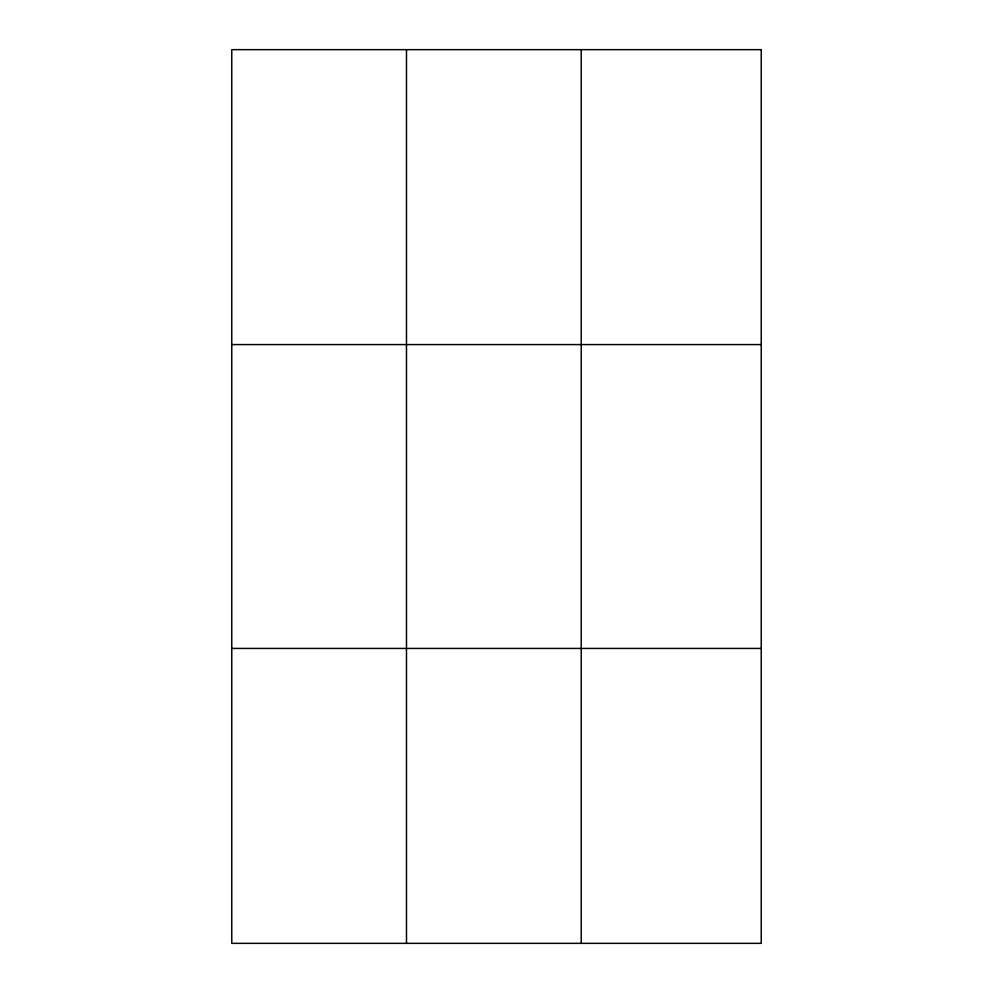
<?xml version="1.0" encoding="UTF-8"?>
<svg xmlns="http://www.w3.org/2000/svg" width="993" height="993" viewBox="0 0 993 993"><rect width="100%" height="100%" fill="white"/><g stroke="black" fill="none" stroke-linecap="round" stroke-linejoin="round"><path stroke-width="1.49" d="M406.485 49.65L406.485 943.35M581.215 49.65L581.215 943.35M231.766 344.571L761.234 344.571M231.766 648.429L761.234 648.429M761.234 49.65L761.234 943.35L231.766 943.35L231.766 49.65L761.234 49.65"/></g></svg>
